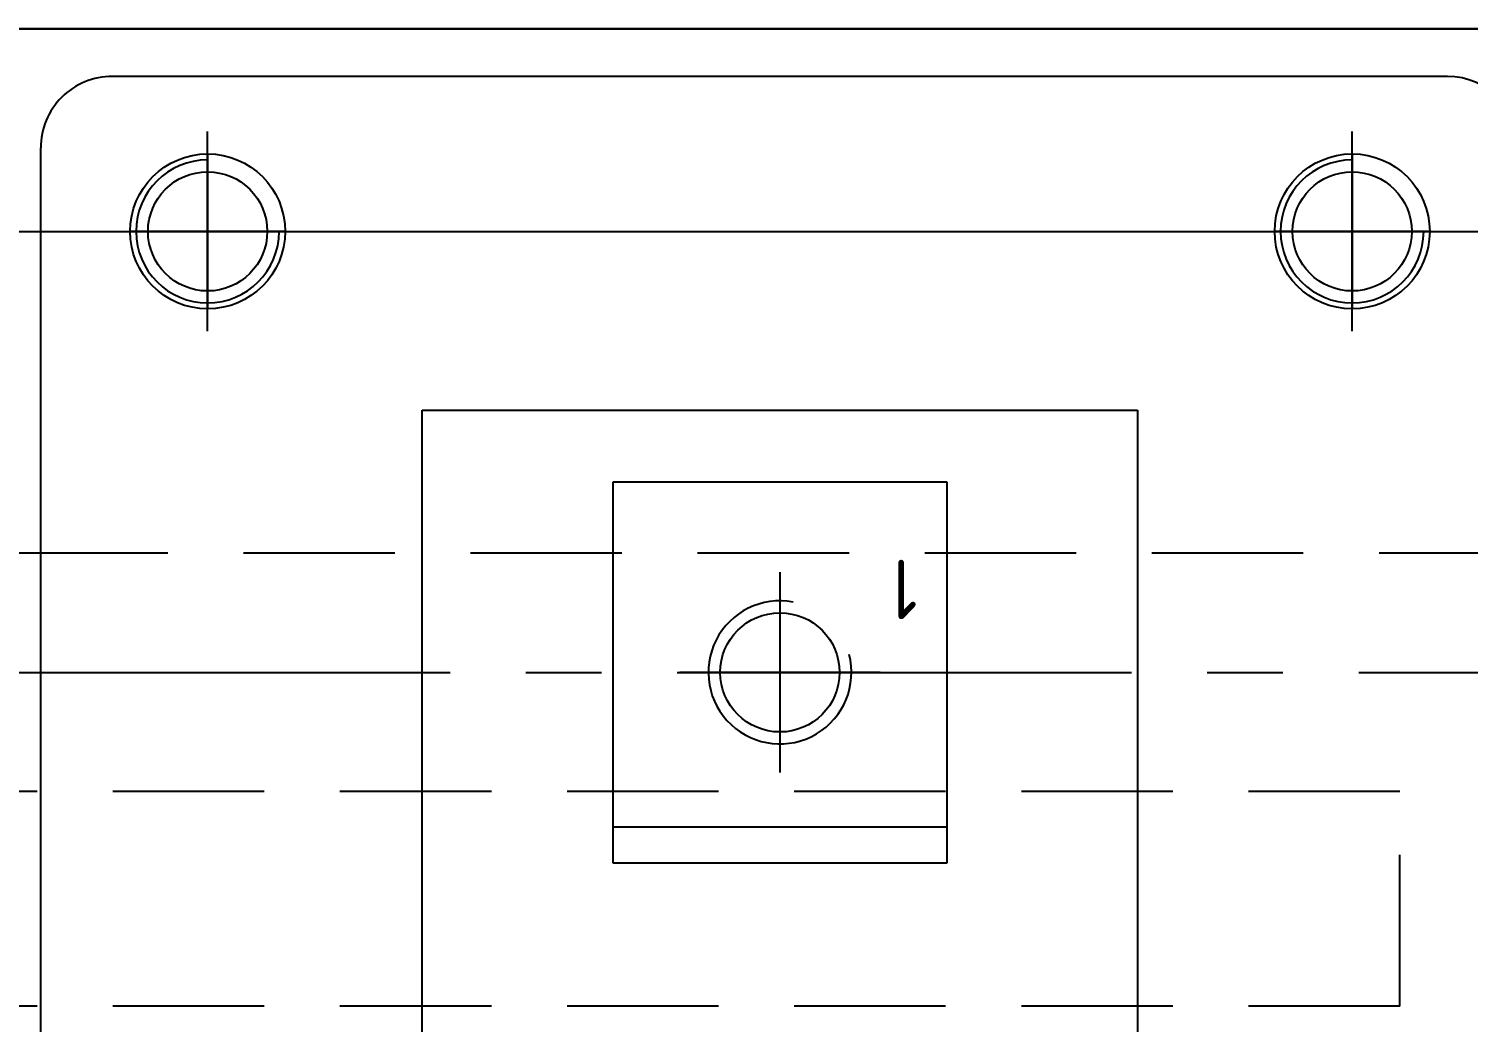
# Model space of a CAD drawing. Header units: millimetres. Extents: x 24815 to 37444, y -10619 to 6020.
# Drawn here: x 34955.4 to 35015.8, y 395.3 to 437 of the extents above; entities that cross this region are included whole.
import ezdxf

# ---------------------------------------------------------------- set-up
doc = ezdxf.new("R2010")
doc.units = ezdxf.units.MM
for name, pattern in [('CENTER', [50.8, 31.75, -6.35, 6.35, -6.35]), ('CENTER2', [28.575, 19.05, -3.175, 3.175, -3.175]), ('HIDDENX2', [19.05, 12.7, -6.35])]:
    doc.linetypes.add(name, pattern=pattern)
doc.layers.add('CENTER', color=1, linetype='CENTER')
doc.styles.get("Standard").update_dxf_attribs({"font": 'ISOCP.SHX', "bigfont": 'WHGTXT.SHX'})

# ---------------------------------------------------------------- blocks, each defined once
blk = doc.blocks.new('A$C1A2F53D2')
at = {"color": 4}
for p, q in [((-25, 28), (-25, -28)), ((-18.5, 27.25), (-18.5, 20.75)), ((-21.75, 24), (-15.25, 24)), ((-11, 15), (67, 15)), ((-11, -15), (-11, 15)), ((-8, -7), (-8, 7)), ((-8, 7), (8, 7)), ((6.5, 7), (6.5, -7)), ((8, 7), (8, -7)), ((8, -7), (-8, -7)), ((67, -15), (-11, -15)), ((-18.5, -20.75), (-18.5, -27.25)), ((-21.75, -24), (-15.25, -24))]:
    blk.add_line(p, q, dxfattribs=at)
at = {"color": 1}
for p, q in [((0, 4.201), (0, -4.201)), ((-4.201, 0), (4.201, 0))]:
    blk.add_line(p, q, dxfattribs=at)
at = {"color": 4, "linetype": 'ByBlock'}
blk.add_line((78, -31), (-22, -31), dxfattribs=at)
at = {"color": 4}
for centre in [(-18.5, 24), (-18.5, -24)]:
    blk.add_circle(centre, 3.25, dxfattribs=at)
at = {"color": 3}
blk.add_circle((0, 0), 2.5, dxfattribs=at)
at = {"color": 4}
for centre, start, end in [((-22, 28), 90, 180), ((-22, -28), 180, 270)]:
    blk.add_arc(centre, 3, start, end, dxfattribs=at)
blk.add_arc((0, 0), 3, 169.35292, 104.46679)
at = {"color": 3, "insert": (-2.234, 5.771), "char_height": 2.5, "width": 2.6884, "attachment_point": 1, "rotation": 270}
blk.add_mtext('1', dxfattribs=at)
blk = doc.blocks.new('A$C5A2C6DAD')
at = {"color": 1}
blk.add_line((8, 8.5), (-205, 8.5), dxfattribs=at)
for p, q in [((-62, -4.188), (-62, 4.188)), ((-62, -4.188), (-62, 4.188)), ((-14.002, -4.188), (-14.002, 4.188)), ((-14.002, -4.188), (-14.002, 4.188)), ((-66.188, 0), (-57.812, 0)), ((-18.19, 0), (-9.814, 0))]:
    blk.add_line(p, q)
at = {"linetype": 'HIDDENX2', "ltscale": 0.5}
for p, q in [((3, -13.5), (-188.782, -13.5)), ((-12, -23.5), (-188.827, -23.5)), ((-12, -32.5), (-12, -23.5)), ((-12, -32.5), (-200, -32.5))]:
    blk.add_line(p, q, dxfattribs=at)
at = {"color": 2, "linetype": 'CENTER2'}
blk.add_line((-213.753, -18.5), (0.118, -18.5), dxfattribs=at)
at = {"color": 3}
for centre in [(-62, 0), (-14.002, 0)]:
    blk.add_circle(centre, 2.5, dxfattribs=at)
for centre in [(-62, 0), (-14.002, 0)]:
    blk.add_arc(centre, 3, 90, 0)
blk = doc.blocks.new('A$C2A0E6E33')
blk.add_blockref('A$C5A2C6DAD', (197, 0))
at = {"rotation": 270}
blk.add_blockref('A$C1A2F53D2', (159, -18.5), dxfattribs=at)
blk = doc.blocks.new('A$C27F636C6')
at = {"color": 32}
blk.add_lwpolyline([(-238, 8.5), (9, 8.5), (9, -101.5), (-238, -101.5)], close=True, dxfattribs=at)
blk = doc.blocks.new('A$C4C521A20')
at = {"layer": 'CENTER', "ltscale": 10}
for points in [[(-238.5, 101.5), (-8.5, 101.5), (-8.5, 8.5), (-238.5, 8.5)], [(-222, 101.5), (-25, 101.5), (-25, 8.5), (-222, 8.5)]]:
    blk.add_lwpolyline(points, close=True, dxfattribs=at)
blk = doc.blocks.new('A$C5DC13BC3')
at = {"layer": 'CENTER', "ltscale": 10}
blk.add_lwpolyline([(-347, -418.5), (-150, -418.5), (-150, -511.5), (-347, -511.5)], close=True, dxfattribs=at)
for name, p in [('A$C4C521A20', (-125, -520)), ('A$C27F636C6', (-134, -418.5)), ('A$C2A0E6E33', (-347, -418.5))]:
    blk.add_blockref(name, p)

msp = doc.modelspace()

# ---------------------------------------------------------------- block references
msp.add_blockref('A$C5DC13BC3', (35174.91675, 847.01411))

doc.saveas('drawing.dxf')
